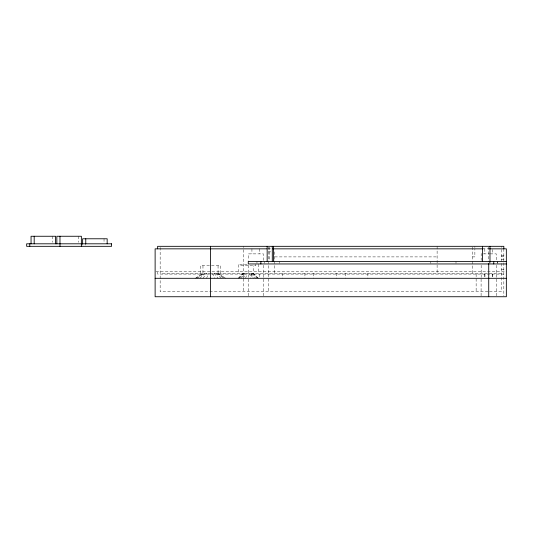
<?xml version="1.0" encoding="UTF-8"?>
<svg xmlns="http://www.w3.org/2000/svg" width="533" height="533" viewBox="0 0 533 533"><rect width="100%" height="100%" fill="white"/><g stroke="black" fill="none" stroke-linecap="round" stroke-linejoin="round"><path stroke-width="0.4" stroke-dasharray="2.67 2" d="M245.673 278.306L246.972 273.269M206.604 278.306L208.556 273.269M243.241 278.306L245.76 273.269M241.156 278.306L244.72 273.269M202.96 278.306L206.737 273.269M239.557 278.306L243.921 273.269M238.551 278.306L243.414 273.269M238.204 278.306L243.241 273.269L243.241 249.657M199.828 278.306L205.172 273.269M197.43 278.306L203.972 273.269M195.917 278.306L203.213 273.269M195.404 278.306L202.96 273.269L202.96 265.714M267.813 248.844L271.137 248.844M482.432 248.844L489.734 248.844M268.419 251.869L270.784 251.869M481.745 253.881L481.172 253.881L481.172 260.39M483.384 253.881L489.734 253.881M490.2 253.881L496.276 253.881L496.276 260.39M501.313 255.327L505.724 255.327M501.313 256.586L503.832 256.586M274.715 256.899L437.113 256.899M472.358 256.899L474.876 256.899L474.876 248.844M501.313 259.478L505.63 259.478M247.085 264.201L238.204 264.201L238.204 273.269M501.313 269.238L505.63 269.238M155.962 271.564L506.35 271.564M501.313 273.269L160.16 273.269L160.16 247.145M503.832 274.082L157.641 274.082L157.641 271.564M487.908 291.711L160.16 291.711L160.16 274.082M489.514 291.711L501.313 291.711L501.313 246.326M225.619 278.306L218.064 273.269L218.064 265.714M217.81 273.269L225.106 278.306M217.051 273.269L223.594 278.306M215.852 273.269L221.195 278.306M258.352 278.306L253.315 273.269L253.315 265.714M253.142 273.269L258.005 278.306M252.642 273.269L256.999 278.306M214.286 273.269L218.064 278.306M251.843 273.269L255.4 278.306M250.796 273.269L253.315 278.306M212.467 273.269L214.419 278.306M249.584 273.269L250.883 278.306M503.832 248.844L503.832 295.935M497.662 261.436L497.662 263.322M497.529 261.436L497.529 263.322M496.356 279.119L496.356 295.942M496.276 265.281L496.276 277.486M492.625 249.564L492.625 253.881M492.625 274.082L492.625 276.96M492.505 274.082L492.505 276.96M489.994 261.436L489.994 263.322M489.86 261.436L489.86 263.322M488.728 246.959L488.728 261.936M484.95 274.082L484.95 276.96M484.823 248.844L484.823 253.881M484.823 274.082L484.823 276.96M481.172 265.281L481.172 277.486M481.092 279.119L481.092 295.942M476.136 274.082L476.136 291.711M474.876 246.326L474.876 247.585M472.358 247.139L472.358 273.269M455.995 261.436L455.995 263.322M437.113 246.326L437.113 273.269M430.817 261.436L430.817 263.322M367.87 273.269L367.87 278.306M345.211 273.269L345.211 278.306M336.403 273.269L336.403 278.306M313.744 273.269L313.744 278.306M304.929 273.269L304.929 278.306M282.27 273.269L282.27 278.306M279.752 261.436L279.752 263.322M274.715 251.869L274.715 260.177M274.715 260.923L274.715 273.269M269.771 247.125L269.771 260.637M268.419 246.959L268.419 260.097M268.419 260.923L268.419 273.269M268.419 274.082L268.419 291.711M264.768 261.436L264.768 263.322M263.462 279.119L263.462 295.942M263.382 260.39L263.382 253.881L248.278 253.881L248.278 260.39M263.382 265.281L263.382 277.486M259.738 248.844L259.738 253.881M259.738 274.082L259.738 276.96M258.352 264.201L258.352 273.269M256.966 261.436L256.966 263.322M255.833 264.201L255.833 265.714L240.723 265.714L240.723 264.201M251.929 248.844L251.929 253.881M251.929 274.082L251.929 276.96M248.278 265.281L248.278 278.306M248.198 279.119L248.198 295.942M243.241 246.326L243.241 247.585M243.241 274.082L243.241 291.711M220.582 273.269L220.582 265.714L200.441 265.714L200.441 273.269M104.035 238.777L104.035 242.368M85.78 243.808L85.78 245.067M82.655 243.808L82.655 245.067M78.244 236.259L78.244 242.302M52.454 236.259L52.454 242.302"/><path stroke-width="0.8" d="M266.986 248.844L155.123 248.844L155.123 296.741L506.35 296.741L506.35 248.844L489.487 248.844M272.796 248.844L482.911 248.844M506.35 261.436L248.278 261.436L248.278 263.955L506.35 263.955M155.123 278.306L506.35 278.306M503.832 248.844L503.832 246.326L157.641 246.326L157.641 248.844M493.758 261.436L493.758 263.955M489.987 246.326L489.987 261.436M488.728 263.575L488.728 296.741M482.432 246.326L482.432 261.436M273.456 246.326L273.456 261.436M272.29 246.326L272.29 261.436M267.16 246.326L267.16 261.436M260.87 261.436L260.87 263.955M210.515 246.326L210.515 296.741M107.166 243.808L107.166 238.777L82.635 238.777L82.635 243.808M85.76 238.777L85.76 243.808M81.356 246.326L81.376 236.259L56.844 236.259L56.844 243.808M59.976 236.259L59.989 246.326M55.585 243.808L55.585 236.259L31.054 236.259L31.054 243.808M34.185 236.259L34.185 243.808M29.781 243.808L29.781 246.326M111.57 243.808L26.65 243.808L26.65 246.326L111.57 246.326L111.57 243.808"/></g></svg>
